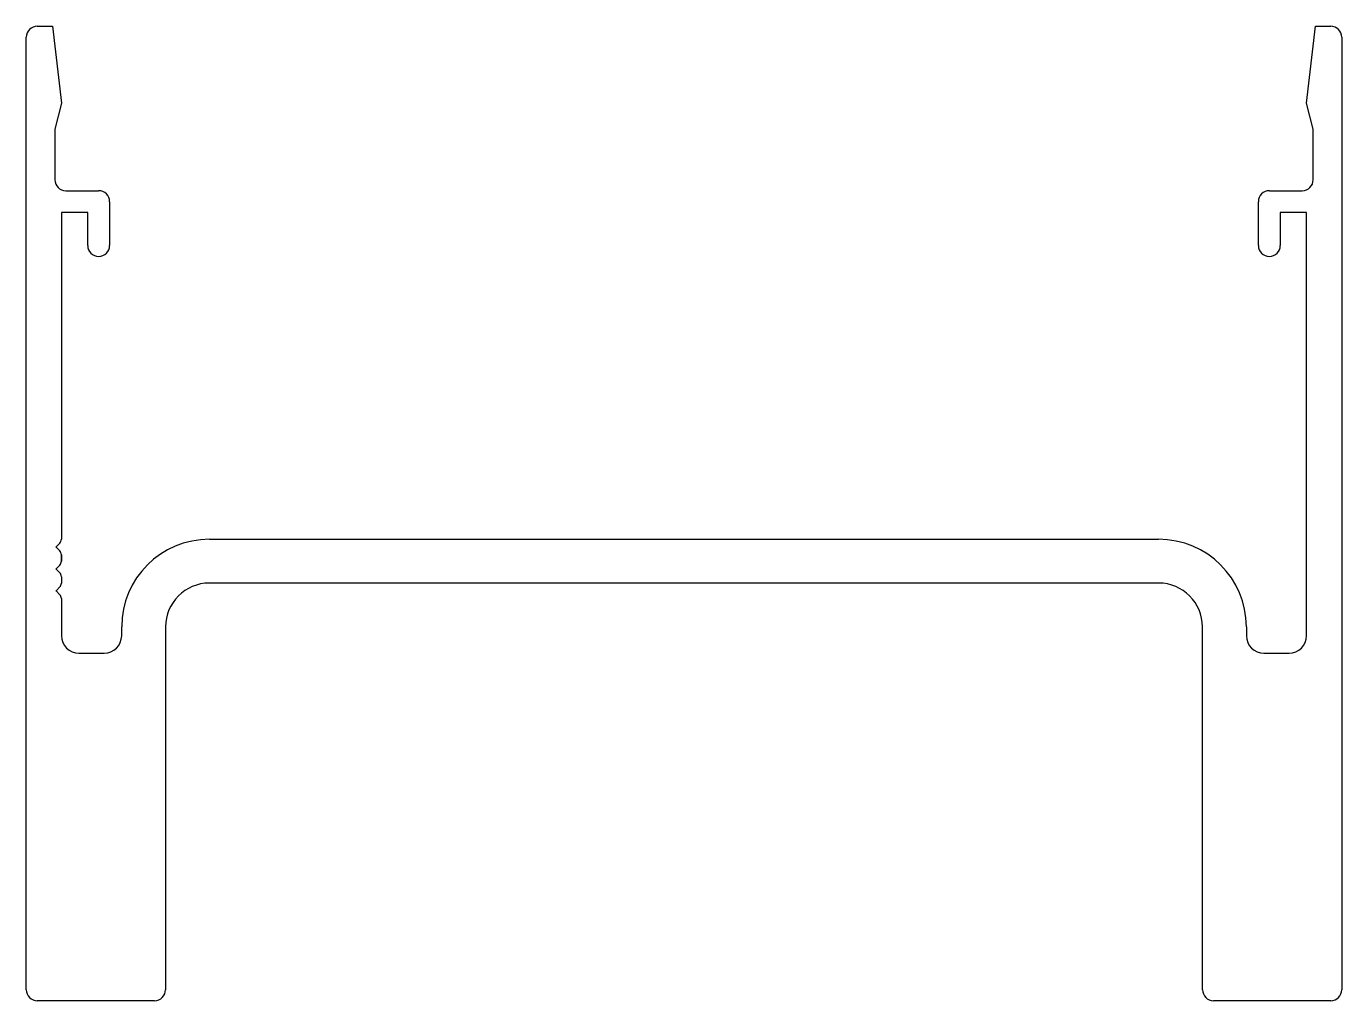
# Model space of a CAD drawing. Extents: x -29.7 to 30.3, y 7.4 to 51.9.
import ezdxf

# ---------------------------------------------------------------- set-up
doc = ezdxf.new("R2010")
doc.units = 0
doc.layers.get('0').update_dxf_attribs({"linetype": 'CONTINUOUS'})

msp = doc.modelspace()

# ---------------------------------------------------------------- linework, layer by layer
for p, q in [((-29.151, 51.884), (-28.451, 51.884)), ((-28.451, 51.884), (-28.051, 48.384)), ((28.749, 48.384), (29.149, 51.884)), ((29.149, 51.884), (29.849, 51.884)), ((-29.651, 7.934), (-29.651, 51.384)), ((30.349, 51.384), (30.349, 7.934)), ((-28.051, 48.384), (-28.351, 47.184)), ((29.049, 47.184), (28.749, 48.384)), ((-28.351, 47.184), (-28.351, 44.884)), ((29.049, 44.884), (29.049, 47.184)), ((-27.851, 44.384), (-26.351, 44.384)), ((-25.851, 43.884), (-25.851, 41.884)), ((26.549, 41.884), (26.549, 43.884)), ((27.049, 44.384), (28.549, 44.384)), ((-26.851, 43.384), (-28.051, 43.384)), ((-28.051, 43.384), (-28.051, 28.484)), ((-26.851, 41.884), (-26.851, 43.384)), ((28.749, 43.384), (27.549, 43.384)), ((27.549, 43.384), (27.549, 41.884)), ((28.749, 24.084), (28.749, 43.384)), ((-26.351, 41.384), (-26.351, 41.384)), ((27.049, 41.384), (27.049, 41.384)), ((-28.125, 28.307), (-28.296, 28.136)), ((-28.051, 28.484), (-28.051, 28.484)), ((-21.301, 28.484), (21.999, 28.484)), ((-28.296, 28.125), (-28.125, 27.954)), ((-28.051, 27.777), (-28.051, 27.484)), ((-28.051, 27.484), (-28.051, 27.777)), ((-28.051, 27.777), (-28.051, 27.484)), ((-28.051, 27.484), (-28.051, 27.777)), ((-28.051, 27.777), (-28.051, 27.484)), ((-28.125, 27.307), (-28.296, 27.136)), ((-28.296, 27.125), (-28.125, 26.954)), ((-28.051, 26.777), (-28.051, 26.484)), ((21.999, 26.484), (-21.301, 26.484)), ((-28.125, 26.307), (-28.296, 26.136)), ((-28.296, 26.125), (-28.125, 25.954)), ((-28.051, 25.777), (-28.051, 24.084)), ((-25.301, 24.084), (-25.301, 24.484)), ((-23.301, 24.484), (-23.301, 7.934)), ((23.999, 7.934), (23.999, 24.484)), ((25.999, 24.484), (25.999, 24.084)), ((-27.251, 23.284), (-26.101, 23.284)), ((26.799, 23.284), (27.949, 23.284)), ((-23.801, 7.434), (-29.151, 7.434)), ((29.849, 7.434), (24.499, 7.434))]:
    msp.add_line(p, q)
for centre, radius, start, end in [((-29.151, 51.384), 0.5, 90, 180), ((29.849, 51.384), 0.5, 0, 90), ((-27.851, 44.884), 0.5, 180, 270), ((28.549, 44.884), 0.5, 270, 0), ((-26.351, 43.884), 0.5, 0, 90), ((27.049, 43.884), 0.5, 90, 180), ((-26.351, 41.884), 0.5, 180, 270), ((-26.351, 41.884), 0.5, 270, 0), ((27.049, 41.884), 0.5, 180, 270), ((27.049, 41.884), 0.5, 270, 0), ((-28.301, 28.484), 0.25, 315, 360), ((-21.301, 24.484), 4, 90, 180), ((21.999, 24.484), 4, 0, 90), ((-28.29, 28.13), 0.008, 135, 225), ((-28.301, 27.777), 0.25, 0, 45), ((-28.29, 27.13), 0.008, 135, 225), ((-28.301, 27.484), 0.25, 315, 360), ((-28.301, 26.777), 0.25, 360, 45), ((-28.301, 26.484), 0.25, 315, 360), ((-21.301, 24.484), 2, 90, 180), ((21.999, 24.484), 2, 0, 90), ((-28.29, 26.131), 0.008, 135, 225), ((-28.301, 25.777), 0.25, 0, 45), ((-27.251, 24.084), 0.8, 180, 270), ((-26.101, 24.084), 0.8, 270, 0), ((26.799, 24.084), 0.8, 180, 270), ((27.949, 24.084), 0.8, 270, 0), ((-29.151, 7.934), 0.5, 180, 270), ((-23.801, 7.934), 0.5, 270, 0), ((24.499, 7.934), 0.5, 180, 270), ((29.849, 7.934), 0.5, 270, 0)]:
    msp.add_arc(centre, radius, start, end)

doc.saveas('drawing.dxf')
